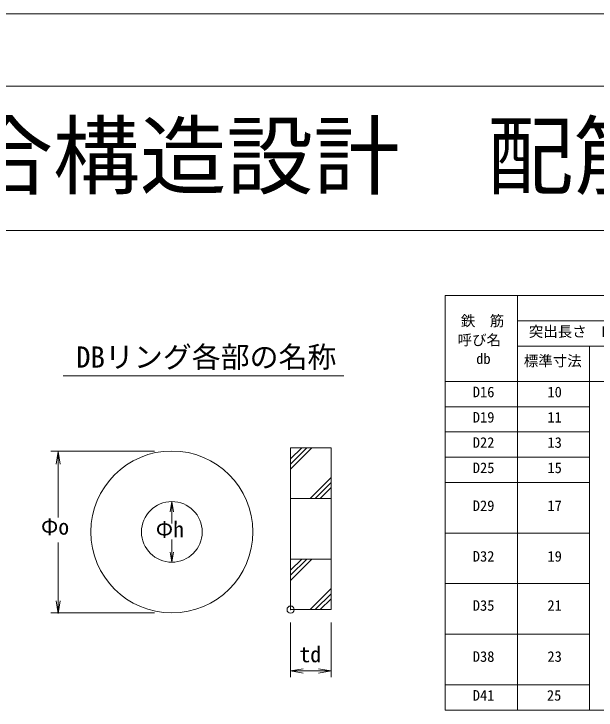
# Model space of a CAD drawing. Units: millimetres, scale not verified. Extents: x -210 to 382, y -132 to 268.
# Drawn here: x 20.9 to 101.4, y 171.5 to 267.8 of the extents above; entities that cross this region are included whole.
import ezdxf
from ezdxf.enums import TextEntityAlignment as Align

# ---------------------------------------------------------------- set-up
doc = ezdxf.new("R2010")
doc.units = ezdxf.units.MM
doc.header["$LTSCALE"] = 2
doc.header["$PDMODE"] = 32
doc.header["$PDSIZE"] = 1
for name, color, linetype, lineweight in [('0-0_0', 5, 'Continuous', 18), ('0-3_Defpoints', 7, 'Continuous', 18), ('0-4_寸法', 4, 'Continuous', 18), ('0-6_外枠', 4, 'Continuous', 18), ('0-7_文字', 7, 'Continuous', 20), ('0-8_タイトル', 7, 'Continuous', 18), ('0-9_内枠', 7, 'Continuous', 18), ('0-A_構造', 2, 'Continuous', 18), ('0-C_ハッチング', 3, 'Continuous', 18)]:
    doc.layers.add(name, color=color, linetype=linetype, lineweight=lineweight)
doc.styles.add('ＭＳ ゴシック', font='')
doc.styles.get('ＭＳ ゴシック').set_extended_font_data('MS Gothic')

msp = doc.modelspace()

# ---------------------------------------------------------------- linework, layer by layer
at = {"layer": '0-0_0', "color": 4}
for p, q in [((90.508, 225.352), (211.442, 225.352)), ((90.508, 221.852), (171.442, 221.852)), ((100.508, 221.852), (100.508, 171.452)), ((80.508, 213.452), (100.508, 213.452)), ((80.508, 209.952), (100.508, 209.952)), ((80.508, 206.452), (100.508, 206.452)), ((80.508, 206.452), (100.508, 206.452)), ((80.508, 202.952), (100.508, 202.952)), ((80.508, 195.952), (100.508, 195.952)), ((80.508, 188.952), (100.508, 188.952)), ((80.508, 181.952), (100.508, 181.952)), ((80.508, 174.952), (100.508, 174.952)), ((80.508, 171.452), (211.442, 171.452))]:
    msp.add_line(p, q, dxfattribs=at)
at = {"layer": '0-3_Defpoints', "color": 4}
msp.add_line((-210.346, 267.826), (382.196, 267.826), dxfattribs=at)
msp.add_line((-210.346, 267.826), (382.196, 267.826), dxfattribs=at)
at = {"layer": '0-4_寸法'}
for p, q in [((40.336, 207.316), (25.994, 207.316)), ((26.702, 205.493), (26.994, 207.243)), ((26.994, 207.243), (26.994, 205.493)), ((27.286, 205.493), (26.994, 207.243)), ((26.994, 205.493), (26.994, 198.123)), ((42.485, 198.916), (42.719, 200.316)), ((42.719, 200.316), (42.719, 198.916)), ((42.952, 198.916), (42.719, 200.316)), ((42.719, 198.916), (42.719, 197.299)), ((42.719, 193.316), (42.719, 195.066)), ((26.994, 194.654), (26.994, 194.555)), ((26.994, 186.593), (26.994, 194.654)), ((42.485, 193.316), (42.719, 191.916)), ((42.719, 191.916), (42.719, 193.316)), ((42.952, 193.316), (42.719, 191.916)), ((26.702, 186.593), (26.994, 184.843)), ((26.994, 184.843), (26.994, 186.593)), ((27.286, 186.593), (26.994, 184.843)), ((40.336, 184.916), (25.994, 184.916)), ((59.15, 183.569), (59.15, 175.99)), ((64.75, 183.569), (64.75, 175.99)), ((60.9, 177.157), (59.15, 176.865)), ((64.75, 176.865), (59.15, 176.865)), ((60.9, 176.573), (59.15, 176.865)), ((62.988, 176.865), (64.4, 176.865)), ((63, 177.157), (64.75, 176.865)), ((63, 176.573), (64.75, 176.865))]:
    msp.add_line(p, q, dxfattribs=at)
at = {"layer": '0-6_外枠'}
for p, q in [((-181.804, 257.826), (372.196, 257.826)), ((-151.804, 257.826), (342.196, 257.826))]:
    msp.add_line(p, q, dxfattribs=at)
at = {"layer": '0-7_文字', "color": 4}
for p, q in [((80.508, 228.852), (80.508, 171.452)), ((80.508, 228.852), (211.442, 228.852)), ((90.508, 228.852), (90.508, 171.452)), ((80.508, 216.952), (171.442, 216.952))]:
    msp.add_line(p, q, dxfattribs=at)
at = {"layer": '0-8_タイトル'}
msp.add_line((27.685, 217.703), (66.484, 217.703), dxfattribs=at)
at = {"layer": '0-9_内枠'}
msp.add_line((-181.804, 237.826), (372.196, 237.826), dxfattribs=at)
at = {"layer": '0-A_構造'}
for p, q in [((59.15, 207.76), (59.15, 185.36)), ((59.15, 207.76), (64.75, 207.76)), ((64.75, 207.76), (64.75, 185.36)), ((59.15, 200.76), (64.75, 200.76)), ((59.15, 192.36), (64.75, 192.36)), ((59.15, 185.36), (64.75, 185.36))]:
    msp.add_line(p, q, dxfattribs=at)
for radius in [11.2, 4.2]:
    msp.add_circle((42.719, 196.116), radius, dxfattribs=at)
msp.add_point((59.15, 185.36), dxfattribs=at)
at = {"layer": '0-C_ハッチング'}
for p, q in [((59.15, 206.224), (60.686, 207.76)), ((59.15, 205.517), (61.393, 207.76)), ((59.15, 204.81), (62.1, 207.76)), ((61.839, 200.76), (64.75, 203.671)), ((62.546, 200.76), (64.75, 202.964)), ((63.254, 200.76), (64.75, 202.256)), ((59.15, 190.117), (61.393, 192.36)), ((59.15, 190.824), (60.686, 192.36)), ((59.15, 189.41), (62.1, 192.36)), ((61.839, 185.36), (64.75, 188.271)), ((62.546, 185.36), (64.75, 187.564)), ((63.254, 185.36), (64.75, 186.856))]:
    msp.add_line(p, q, dxfattribs=at)

# ---------------------------------------------------------------- texts
at = {"layer": '0-0_0', "color": 7, "style": 'ＭＳ ゴシック'}
for s, p in [('鉄  筋', (82.697, 224.16)), ('突出長さ\u3000Lo(mm）', (92.094, 222.677)), ('呼び名', (82.248, 221.514)), ('db', (84.814, 218.928)), ('標準寸法', (91.403, 218.619)), ('D16', (84.343, 214.317)), ('10', (94.667, 214.317)), ('D19', (84.343, 210.817)), ('11', (94.667, 210.817)), ('D22', (84.343, 207.317)), ('13', (94.667, 207.317)), ('D25', (84.343, 203.817)), ('15', (94.667, 203.817)), ('D29', (84.343, 198.567)), ('17', (94.667, 198.567)), ('D32', (84.343, 191.567)), ('19', (94.667, 191.567)), ('D35', (84.343, 184.76)), ('21', (94.667, 184.76)), ('D38', (84.343, 177.692)), ('23', (94.667, 177.692)), ('D41', (84.343, 172.317)), ('25', (94.592, 172.317))]:
    msp.add_text(s, height=1.466, dxfattribs=at).set_placement(p, align=Align.BOTTOM_LEFT)
at = {"layer": '0-4_寸法', "color": 7, "style": 'ＭＳ ゴシック'}
for s, p in [('Φo', (24.613, 195.073)), ('Φh', (40.488, 194.703)), ('td', (60.363, 177.413))]:
    msp.add_text(s, height=2.199, dxfattribs=at).set_placement(p, align=Align.BOTTOM_LEFT)
at = {"layer": '0-8_タイトル', "style": 'ＭＳ ゴシック'}
for s, height, p in [('DBヘッド定着工法 RCS混合構造設計\u3000配筋要領図', 8.798, (-117.644, 241.14)), ('DBリング各部の名称', 2.933, (29.475, 217.981))]:
    msp.add_text(s, height=height, dxfattribs=at).set_placement(p, align=Align.BOTTOM_LEFT)

doc.saveas('drawing.dxf')
